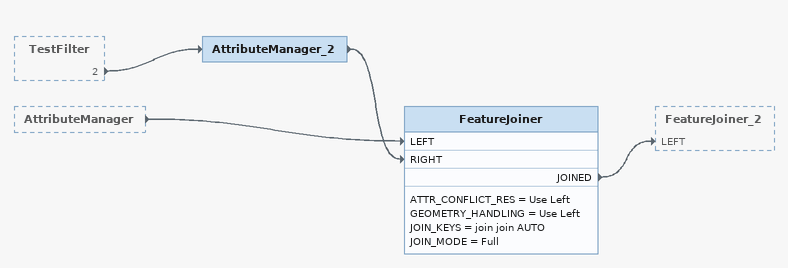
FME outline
TestFilter [outside]
    2 -> AttributeManager_2
AttributeManager [outside]
    -> FeatureJoiner [LEFT]
AttributeManager_2
    -> FeatureJoiner [RIGHT]
FeatureJoiner
    ATTR_CONFLICT_RES = Use Left
    GEOMETRY_HANDLING = Use Left
    JOIN_KEYS = join join AUTO
    JOIN_MODE = Full
    JOINED -> FeatureJoiner_2 [LEFT]
